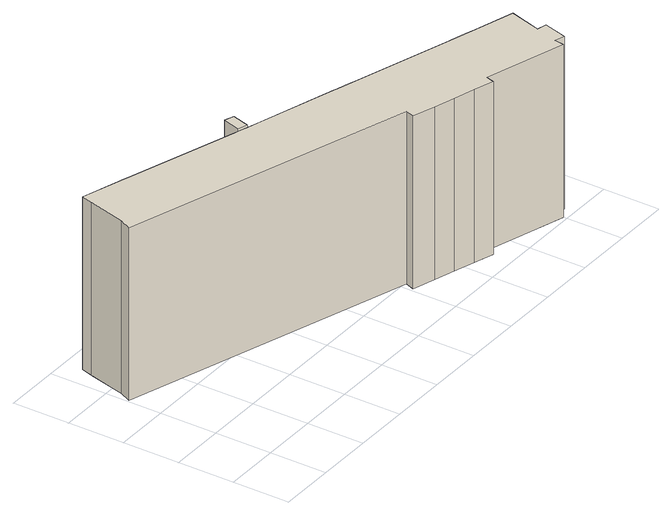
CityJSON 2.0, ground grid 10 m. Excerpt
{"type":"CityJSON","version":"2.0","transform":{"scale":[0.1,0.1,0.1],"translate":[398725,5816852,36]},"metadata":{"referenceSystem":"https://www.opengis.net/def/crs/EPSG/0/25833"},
"CityObjects":{
"building1":{"type":"Building","attributes":{"Gemeindeschluessel":"11000011","function":"31001_1010"},"address":[{"country":"Germany","locality":"Berlin","thoroughfareNumber":"15, 16, 17, 18","thoroughfareName":"Dolgenseestraße"}],"children":["building1-1","building1-2","building1-3","building1-4","building1-5"]},
"building1-1":{"type":"BuildingPart","attributes":{"BezugspunktDach":"2200","measuredHeight":30.81,"storeysAboveGround":10},"parents":["building1"],"geometry":[{"type":"MultiSurface","lod":"1","boundaries":[[[0,1,2,3,4,5,6,7,8,9,10,11,12,13,14,15,16,17,18,19,20,21,22,23,24,25,26,27,28,29,30,31,32]],[[33,34,35,36,37,38,39,40,41,42,43,44,45,46,47,48,49,50,51,52,53,54,55,56,57,58,59,60,61,62,63,64,65]],[[33,65,32,31]],[[34,33,31,30]],[[35,34,30,29]],[[36,35,29,28]],[[37,36,28,27]],[[38,37,66,67,68,69,70,27,26]],[[39,38,26,25]],[[40,39,25,24]],[[42,41,71,72]],[[43,42,22,21]],[[44,43,21,20]],[[45,44,20,19]],[[73,74,75,76,77,46,45,19,18]],[[47,46,18,17]],[[48,47,17,16]],[[49,48,16,15]],[[78,79,15,14]],[[50,49,80,81]],[[51,50,14,13]],[[52,51,13,12]],[[53,52,12,11]],[[54,53,11,10]],[[55,54,10,9]],[[56,55,9,8]],[[57,56,8,7]],[[58,57,7,6]],[[59,58,6,5]],[[60,59,5,4]],[[61,60,4,3]],[[62,61,3,2]],[[63,62,2,1]],[[64,63,1,0]],[[65,64,0,32]],[[70,69,68,67,66]],[[41,40,24,23]],[[72,71,23,22]],[[77,76,75,74,73]],[[81,80,79,78]]]}]},
"building1-2":{"type":"BuildingPart","attributes":{"BezugspunktDach":"2200","measuredHeight":30.91,"storeysAboveGround":10},"parents":["building1"],"geometry":[{"type":"MultiSurface","lod":"1","boundaries":[[[82,83,84,85]],[[86,87,72,71]],[[86,71,85,84]],[[87,86,84,83]],[[72,87,83,82]],[[88,23,22,82,85]],[[71,72,22,23,88]]]}]},
"building1-3":{"type":"BuildingPart","attributes":{"BezugspunktDach":"2200","measuredHeight":2.83,"storeysAboveGround":10},"parents":["building1"],"geometry":[{"type":"Solid","lod":"1","boundaries":[[[[68,89,90,69]],[[91,92,67,66]],[[91,66,69,90]],[[92,91,90,89]],[[67,92,89,68]],[[67,68,69,66]]]]}]},
"building1-4":{"type":"BuildingPart","attributes":{"BezugspunktDach":"2200","measuredHeight":3.07,"storeysAboveGround":10},"parents":["building1"],"geometry":[{"type":"Solid","lod":"1","boundaries":[[[[78,93,94,79]],[[95,96,81,80]],[[95,80,79,94]],[[96,95,94,93]],[[81,96,93,78]],[[80,81,78,79]]]]}]},
"building1-5":{"type":"BuildingPart","attributes":{"BezugspunktDach":"2200","measuredHeight":27.38,"storeysAboveGround":10},"parents":["building1"],"geometry":[{"type":"Solid","lod":"1","boundaries":[[[[73,97,98,74]],[[99,100,76,75]],[[99,75,74,98]],[[100,99,98,97]],[[76,100,97,73]],[[75,76,73,74]]]]}]}
},
"vertices":[
[512,98,309],[506,82,309],[546,69,309],[583,58,309],[620,47,309],[655,36,309],[659,50,309],[801,7,309],[804,24,309],[821,18,309],[833,60,309],[816,64,309],[832,120,309],[762,141,309],[742,147,309],[719,154,309],[713,156,309],[545,208,309],[522,215,309],[506,220,309],[501,222,309],[364,264,309],[340,271,309],[323,277,309],[318,278,309],[150,332,309],[128,339,309],[110,345,309],[104,347,309],[38,368,309],[32,347,309],[14,281,309],[4,260,309],[14,281,1],[32,347,1],[38,368,1],[104,347,1],[110,345,1],[128,339,1],[150,332,1],[318,278,1],[323,277,1],[340,271,1],[364,264,1],[501,222,1],[506,220,1],[522,215,1],[545,208,1],[713,156,1],[719,154,1],[742,147,1],[762,141,1],[832,120,1],[816,64,1],[833,60,1],[821,18,1],[804,24,1],[801,7,1],[659,50,1],[655,36,1],[620,47,1],[583,58,1],[546,69,1],[506,82,1],[512,98,1],[4,260,1],[110,345,5],[128,339,5],[128,339,34],[110,345,34],[110,345,27],[323,277,4],[340,271,4],[522,215,278],[506,220,278],[506,220,4],[522,215,4],[522,215,184],[742,147,36],[719,154,36],[719,154,5],[742,147,5],
[340,271,313],[349,302,313],[333,308,313],[323,277,313],[333,308,4],[349,302,4],[323,277,248],
[137,372,34],[119,377,34],[119,377,5],[137,372,5],
[752,182,36],[730,188,36],[730,188,5],[752,182,5],
[532,251,278],[516,257,278],[516,257,4],[532,251,4]
]}
